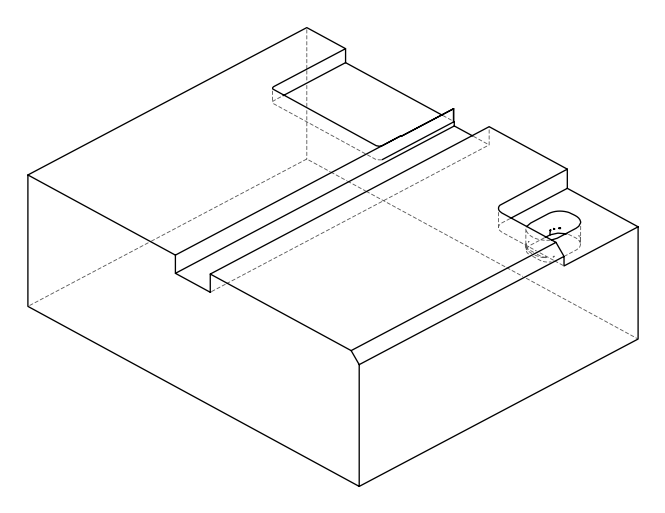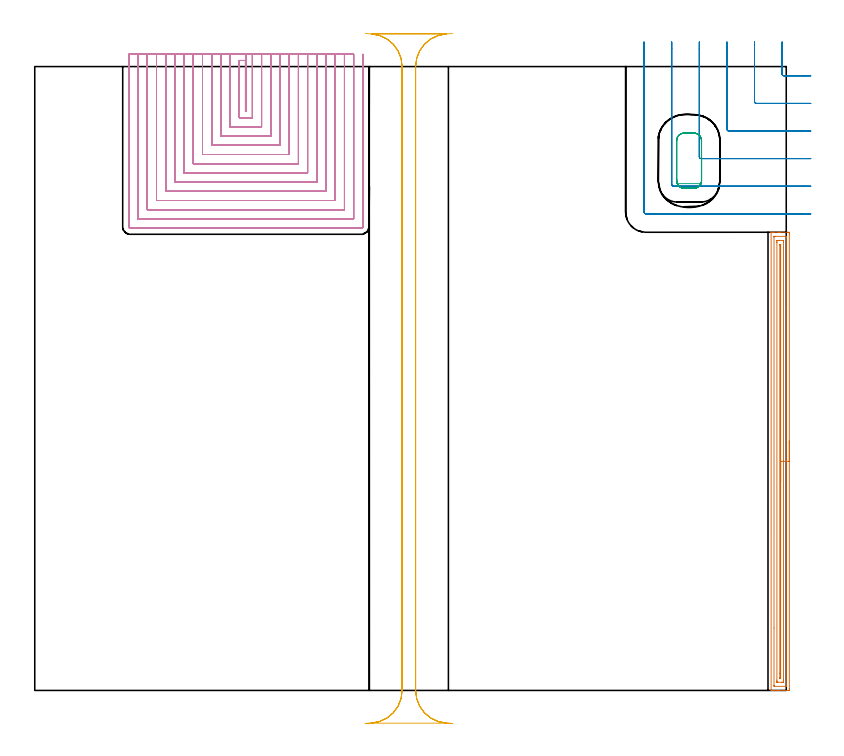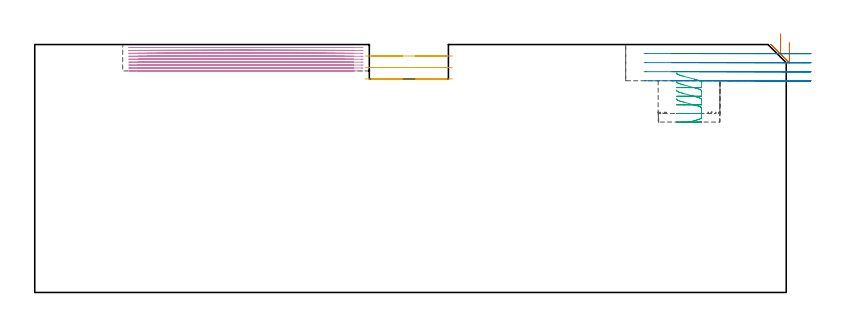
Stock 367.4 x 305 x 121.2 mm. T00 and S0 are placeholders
(PLAN: 5 operations, 3 tool changes, 88.2 min)
(1 AREA_MILL | FG_CHAMFER_SURFACE | UGT0205_001 | 7.34 min | 9083 mm3)
(2 MILL_CORNER_NOTCH_RECTANGULAR | CORNER_NOTCH_RECTANGULAR | UGT0201_100 | Follow Part, ap 4.5, ae 75% | 5.24 min | 111968 mm3)
(3 MILL_RECTANGULAR_POCKET | POCKET_RECTANGULAR_STRAIGHT | UGT0201_100 | Follow Part, ap 4.5, ae 75% | 1.3 min | 24465 mm3)
(4 MILL_SLOT | SLOT_PARTIAL_RECTANGULAR | UGT0201_014 | Follow Part, ap 1.5, ae 75% | 69.78 min | 127281 mm3)
(5 MILL_RECTANGULAR_SLOT | SLOT_RECTANGULAR | UGT0201_004 | Follow Part, ap 8, ae 75% | 4.58 min | 197853 mm3)
(TOOL UGT0205_001 | Chamfer Mill 20 x 3 x 45 deg. | D20 FL50 Z2)
(TOOL UGT0201_100 | End Mill 18 mm | D18 FL22 Z2)
(TOOL UGT0201_014 | End mill 6 mm | D6 FL24 Z4)
(TOOL UGT0201_004 | End Mill 32 mm | D32 FL53 Z6)
(OP 1 AREA_MILL)
G17 G21 G94 G90
T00 M6
G54
G17 G0 G90 X368.9 Y122. S1061 M3
G43 Z131.2 H0
Z122.3
G94 G1 Y121.962 Z121.428 F250.
Y121.848 Z120.564
Y121.659 Z119.712
Y121.397 Z118.88
Y121.063 Z118.074
Y120.66 Z117.3
Y120.192 Z116.564
Y119.66 Z115.872
Y119.071 Z115.229
Y118.428 Z114.64
Y117.736 Z114.108
Y117. Z113.64
Y116.226 Z113.237
Y115.42 Z112.903
Y114.588 Z112.641
Y113.736 Z112.452
Y112.872 Z112.338
Y112. Z112.3
Y1.
X368.899 Y0.589 Z112.301
X368.895 Y0.115 Z112.303
X368.891 Y0.009 Z112.306
X368.424 Y0. Z112.773
X364.008 Z117.186
X363.41 Z117.788
X363.125 Z118.072
X361.359 Z119.836
X360.79 Z120.409
X360.306 Z120.893
X360.01 Y0.007 Z121.181
X360.003 Y0.009 Z121.188
X360. Y0.143 Z121.2
Y223.856
X360.002 Y223.993 Z121.188
X360.011 Y224. Z121.18
X360.306 Z120.893
X360.79 Z120.409
X361.359 Z119.836
X363.41 Z117.788
X364.008 Z117.186
X364.448 Z116.748
X368.125 Z113.072
X368.424 Y223.997 Z112.773
X368.891 Y223.991 Z112.306
X368.894 Y223.885 Z112.303
X368.899 Y223.411 Z112.301
X368.9 Y222.931 Z112.3
Y112.
X367.486 Z113.714
Y2.372
X367.485 Y2.163 Z113.715
X367.482 Y2.059 Z113.718
X367.479 Y2.016 Z113.721
X367.394 Y2.01 Z113.806
X367.025 Y2.001 Z114.175
X361.727 Z119.473
X361.521 Y2.005 Z119.679
X361.433 Y2.01 Z119.767
X361.416 Y2.314 Z119.784
X361.415 Y2.372 Z119.785
X361.414 Y30.51 Z119.786
Y221.628
X361.415 Y221.837 Z119.785
X361.418 Y221.941 Z119.782
X361.421 Y221.984 Z119.779
X361.506 Y221.99 Z119.694
X361.875 Y221.999 Z119.325
X367.173 Z114.027
X367.379 Y221.995 Z113.821
X367.467 Y221.99 Z113.733
X367.484 Y221.686 Z113.716
X367.485 Y221.628 Z113.715
X367.486 Y186.795 Z113.714
Y112.
X366.072 Z115.128
X366.071 Y5.046 Z115.129
Y4.747
X366.066 Y4.154 Z115.134
X366.065 Y4.014 Z115.135
X365.923 Y4.004 Z115.277
X365.775 Y4.002 Z115.425
X365.044 Y4. Z116.156
X363.278 Z117.922
X363.125 Y4.001 Z118.075
X362.972 Y4.003 Z118.228
X362.871 Y4.007 Z118.329
X362.838 Y4.01 Z118.362
X362.835 Y4.021 Z118.365
X362.832 Y4.055 Z118.368
X362.83 Y4.154 Z118.37
X362.829 Y4.454 Z118.371
X362.828 Y5.046 Z118.372
X362.829 Y218.954 Z118.371
Y219.253
X362.834 Y219.846 Z118.366
X362.835 Y219.986 Z118.365
X362.977 Y219.996 Z118.223
X363.125 Y219.998 Z118.075
X363.856 Y220. Z117.344
X365.622 Z115.578
X365.775 Y219.999 Z115.425
X365.928 Y219.997 Z115.272
X366.029 Y219.993 Z115.171
X366.062 Y219.99 Z115.138
X366.065 Y219.979 Z115.135
X366.068 Y219.945 Z115.132
X366.07 Y219.846 Z115.13
X366.071 Y219.546 Z115.129
Y218.954
X366.072 Y112. Z115.128
X364.657 Z116.543
Y6.173
X364.656 Y6.103 Z116.544
X364.654 Y6.048 Z116.546
X364.651 Y6.017 Z116.549
X364.638 Y6.01 Z116.562
X364.45 Y6.008 Z116.75
X364.262 Y6.01 Z116.938
X364.249 Y6.017 Z116.951
X364.246 Y6.048 Z116.954
X364.244 Y6.104 Z116.956
X364.243 Y8.374 Z116.957
Y217.827
X364.244 Y217.897 Z116.956
X364.246 Y217.952 Z116.954
X364.249 Y217.983 Z116.951
X364.262 Y217.99 Z116.938
X364.45 Y217.992 Z116.75
X364.638 Y217.99 Z116.562
X364.651 Y217.982 Z116.549
X364.654 Y217.952 Z116.546
X364.656 Y217.896 Z116.544
X364.657 Y217.827 Z116.543
Y217.408
Y112.
Y111.128 Z116.581
Y110.264 Z116.695
Y109.412 Z116.883
Y108.58 Z117.146
Y107.774 Z117.48
Y107. Z117.882
Y106.264 Z118.351
Y105.572 Z118.882
Y104.929 Z119.472
Y104.34 Z120.115
Y103.808 Z120.807
Y103.34 Z121.543
Y102.937 Z122.316
Y102.603 Z123.122
Y102.341 Z123.954
Y102.152 Z124.806
Y102.038 Z125.671
Y102. Z126.543
G0 Z131.2
M5
M2
(OP 2 MILL_CORNER_NOTCH_RECTANGULAR)
G17 G21 G94 G90
T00 M6
G54
G17 G0 G90 X365.4 Y317. S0 M3
G43 Z131.2 H0
Z116.775
G94 G1 Y314. F250.
Y301.394 F500.
G3 X366.294 Y300.5 R0.9
G1 X376.4
X379.4 F250.
G0 Z131.2
X351.9 Y317.
Z116.775
G1 Y314.
Y287.895 F500.
G3 X352.795 Y287. R0.9
G1 X376.4
X379.4 F250.
G0 Z131.2
X338.4 Y317.
Z116.775
G1 Y314.
Y274.395 F500.
G3 X339.295 Y273.5 R0.9
G1 X376.4
X379.4 F250.
G0 Z131.2
X324.9 Y317.
Z116.775
G1 Y314.
Y260.895 F500.
G3 X325.795 Y260. R0.9
G1 X376.4
X379.4 F250.
G0 Z131.2
X311.4 Y317.
Z116.775
G1 Y314.
Y247.396 F500.
G3 X312.296 Y246.5 R0.9
G1 X376.4
X379.4 F250.
G0 Z131.2
X297.9 Y317.
Z116.775
G1 Y314.
Y233.896 F500.
G3 X298.796 Y233. R0.9
G1 X376.4
X379.4 F250.
G0 Z131.2
X365.4 Y317.
Z112.35
G1 Y314.
Y301.394 F500.
G3 X366.294 Y300.5 R0.9
G1 X376.4
X379.4 F250.
G0 Z131.2
X351.9 Y317.
Z112.35
G1 Y314.
Y287.895 F500.
G3 X352.795 Y287. R0.9
G1 X376.4
X379.4 F250.
G0 Z131.2
X338.4 Y317.
Z112.35
G1 Y314.
Y274.395 F500.
G3 X339.295 Y273.5 R0.9
G1 X376.4
X379.4 F250.
G0 Z131.2
X324.9 Y317.
Z112.35
G1 Y314.
Y260.895 F500.
G3 X325.795 Y260. R0.9
G1 X376.4
X379.4 F250.
G0 Z131.2
X311.4 Y317.
Z112.35
G1 Y314.
Y247.396 F500.
G3 X312.296 Y246.5 R0.9
G1 X376.4
X379.4 F250.
G0 Z131.2
X297.9 Y317.
Z112.35
G1 Y314.
Y233.896 F500.
G3 X298.796 Y233. R0.9
G1 X376.4
X379.4 F250.
G0 Z131.2
X365.4 Y317.
Z107.925
G1 Y314.
Y301.394 F500.
G3 X366.294 Y300.5 R0.9
G1 X376.4
X379.4 F250.
G0 Z131.2
X351.9 Y317.
Z107.925
G1 Y314.
Y287.895 F500.
G3 X352.795 Y287. R0.9
G1 X376.4
X379.4 F250.
G0 Z131.2
X338.4 Y317.
Z107.925
G1 Y314.
Y274.395 F500.
G3 X339.295 Y273.5 R0.9
G1 X376.4
X379.4 F250.
G0 Z131.2
X324.9 Y317.
Z107.925
G1 Y314.
Y260.895 F500.
G3 X325.795 Y260. R0.9
G1 X376.4
X379.4 F250.
G0 Z131.2
X311.4 Y317.
Z107.925
G1 Y314.
Y247.396 F500.
G3 X312.296 Y246.5 R0.9
G1 X376.4
X379.4 F250.
G0 Z131.2
X297.9 Y317.
Z107.925
G1 Y314.
Y233.896 F500.
G3 X298.796 Y233. R0.9
G1 X376.4
X379.4 F250.
G0 Z131.2
X365.4 Y317.
Z103.5
G1 Y314.
Y301.394 F500.
G3 X366.294 Y300.5 R0.9
G1 X376.4
X379.4 F250.
G0 Z131.2
X351.9 Y317.
Z103.5
G1 Y314.
Y287.895 F500.
G3 X352.795 Y287. R0.9
G1 X376.4
X379.4 F250.
G0 Z131.2
X338.4 Y317.
Z103.5
G1 Y314.
Y274.395 F500.
G3 X339.295 Y273.5 R0.9
G1 X376.4
X379.4 F250.
G0 Z131.2
X324.9 Y317.
Z103.5
G1 Y314.
Y260.895 F500.
G3 X325.795 Y260. R0.9
G1 X376.4
X379.4 F250.
G0 Z131.2
X311.4 Y317.
Z103.5
G1 Y314.
Y247.396 F500.
G3 X312.296 Y246.5 R0.9
G1 X376.4
X379.4 F250.
G0 Z131.2
X297.9 Y317.
Z103.5
G1 Y314.
Y233.896 F500.
G3 X298.796 Y233. R0.9
G1 X376.4
X379.4 F250.
G0 Z131.2
M5
M2
(OP 3 MILL_RECTANGULAR_POCKET)
G17 G21 G94 G90
T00 M6
G54
G17 G0 G90 X313.8 Y249.882 S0 M3
G43 Z131.2 H0
Z107.356
G94 G1 Y249.008 Z107.121 F250.
X313.846 Y248.589 Z107.008
X313.939 Y248.178 Z106.896
X314.064 Y247.814 Z106.792
X314.294 Y247.342 Z106.652
X314.59 Y246.907 Z106.511
X314.943 Y246.519 Z106.37
X315.348 Y246.184 Z106.229
X315.796 Y245.91 Z106.088
X316.279 Y245.702 Z105.948
X316.786 Y245.564 Z105.807
X317.308 Y245.5 Z105.666
X322.492 Z104.277
X323.031 Y245.568 Z104.131
X323.554 Y245.714 Z103.986
X324.05 Y245.934 Z103.84
X324.509 Y246.225 Z103.695
X324.92 Y246.58 Z103.549
X325.275 Y246.991 Z103.404
X325.566 Y247.45 Z103.258
X325.786 Y247.946 Z103.113
X325.932 Y248.469 Z102.967
X326. Y249.008 Z102.822
Y249.2 Z102.77
Y259. Z100.144
Y268.8 F500.
G3 X322.3 Y272.5 R3.7
G1 X317.5
G3 X313.8 Y268.8 R3.7
G1 Y249.2
G3 X317.5 Y245.5 R3.7
G1 X322.3
G3 X326. Y249.2 R3.7
G1 Y259.
Y260.
G0 X313.8 Y249.882 Z103.144
G1 Y249.008 Z102.91 F250.
X313.846 Y248.589 Z102.797
X313.939 Y248.178 Z102.684
X314.064 Y247.814 Z102.581
X314.294 Y247.342 Z102.441
X314.59 Y246.907 Z102.3
X314.943 Y246.519 Z102.159
X315.348 Y246.184 Z102.018
X315.796 Y245.91 Z101.877
X316.279 Y245.702 Z101.737
X316.786 Y245.564 Z101.596
X317.308 Y245.5 Z101.455
X322.492 Z100.066
X323.031 Y245.568 Z99.92
X323.554 Y245.714 Z99.775
X324.05 Y245.934 Z99.629
X324.509 Y246.225 Z99.484
X324.92 Y246.58 Z99.338
X325.275 Y246.991 Z99.193
X325.566 Y247.45 Z99.047
X325.786 Y247.946 Z98.902
X325.932 Y248.469 Z98.756
X326. Y249.008 Z98.611
Y249.2 Z98.559
Y259. Z95.933
Y268.8 F500.
G3 X322.3 Y272.5 R3.7
G1 X317.5
G3 X313.8 Y268.8 R3.7
G1 Y249.2
G3 X317.5 Y245.5 R3.7
G1 X322.3
G3 X326. Y249.2 R3.7
G1 Y259.
Y260.
G0 X313.8 Y249.882 Z98.933
G1 Y249.008 Z98.699 F250.
X313.846 Y248.589 Z98.586
X313.939 Y248.178 Z98.473
X314.064 Y247.814 Z98.37
X314.294 Y247.342 Z98.229
X314.59 Y246.907 Z98.089
X314.943 Y246.519 Z97.948
X315.348 Y246.184 Z97.807
X315.796 Y245.91 Z97.666
X316.279 Y245.702 Z97.525
X316.786 Y245.564 Z97.385
X317.308 Y245.5 Z97.244
X322.492 Z95.855
X323.031 Y245.568 Z95.709
X323.554 Y245.714 Z95.564
X324.05 Y245.934 Z95.418
X324.509 Y246.225 Z95.273
X324.92 Y246.58 Z95.127
X325.275 Y246.991 Z94.982
X325.566 Y247.45 Z94.836
X325.786 Y247.946 Z94.691
X325.932 Y248.469 Z94.545
X326. Y249.008 Z94.4
Y249.2 Z94.348
Y259. Z91.722
Y268.8 F500.
G3 X322.3 Y272.5 R3.7
G1 X317.5
G3 X313.8 Y268.8 R3.7
G1 Y249.2
G3 X317.5 Y245.5 R3.7
G1 X322.3
G3 X326. Y249.2 R3.7
G1 Y259.
Y260.
G0 X313.8 Y249.882 Z94.722
G1 Y249.008 Z94.488 F250.
X313.846 Y248.589 Z94.375
X313.939 Y248.178 Z94.262
X314.064 Y247.814 Z94.159
X314.294 Y247.342 Z94.018
X314.59 Y246.907 Z93.878
X314.943 Y246.519 Z93.737
X315.348 Y246.184 Z93.596
X315.796 Y245.91 Z93.455
X316.279 Y245.702 Z93.314
X316.786 Y245.564 Z93.174
X317.308 Y245.5 Z93.033
X322.492 Z91.644
X323.031 Y245.568 Z91.498
X323.554 Y245.714 Z91.353
X324.05 Y245.934 Z91.207
X324.509 Y246.225 Z91.062
X324.92 Y246.58 Z90.916
X325.275 Y246.991 Z90.771
X325.566 Y247.45 Z90.625
X325.786 Y247.946 Z90.48
X325.932 Y248.469 Z90.334
X326. Y249.008 Z90.189
Y249.2 Z90.137
Y259. Z87.511
Y268.8 F500.
G3 X322.3 Y272.5 R3.7
G1 X317.5
G3 X313.8 Y268.8 R3.7
G1 Y249.2
G3 X317.5 Y245.5 R3.7
G1 X322.3
G3 X326. Y249.2 R3.7
G1 Y259.
Y260.
G0 X325.928 Y249.973 Z90.511
G1 Y267.633 Z85.779 F250.
X325.916 Y269.227 Z85.352
X325.778 Y269.771 Z85.202
X325.616 Y270.289 Z85.056
X325.332 Y270.771 Z84.906
X325.106 Y271.077 Z84.804
X324.859 Y271.359 Z84.704
X324.577 Y271.606 Z84.603
X324.271 Y271.832 Z84.502
X323.939 Y272.027 Z84.398
X323.566 Y272.186 Z84.29
X323.271 Y272.278 Z84.207
X322.974 Y272.353 Z84.125
X322.677 Y272.4 Z84.044
X322.375 Y272.419 Z83.963
X321.756 Y272.428 Z83.797
X319.9 Z83.3
X318.045 F500.
X317.062 Y272.413
X316.529 Y272.278
X316.012 Y272.116
G3 X314.273 Y270.439 R3.771
X313.881 Y268.875 R4.012
G1 X313.872 Y268.256
Y249.744
X313.887 Y248.761
X314.022 Y248.229
X314.118 Y247.932
X314.177 Y247.769
X325.62
X325.633 Y247.795
X325.681 Y247.931
X325.889 Y248.651
X325.919 Y249.125
X325.928 Y249.744
Y267.633
X325.916 Y269.227
X325.778 Y269.771
X325.616 Y270.289
G3 X323.939 Y272.027 R3.771
X322.375 Y272.419 R4.012
G1 X321.756 Y272.428
X319.9
X318.9
G0 Z131.2
M5
M2
(OP 4 MILL_SLOT)
G17 G21 G94 G90
T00 M6
G54
G17 G0 G90 X103.4 Y311. S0 M3
G43 Z131.2 H0
Z119.767
G94 G1 Y308. F250.
Y283. F500.
X103.
Y308.
X100.
Y280.
X106.4
Y308.
Y311. F250.
X95.5
Y308.
Y275.5 F500.
X110.9
Y308.
Y311. F250.
X91.
Y308.
Y271. F500.
X115.4
Y308.
Y311. F250.
X86.5
Y308.
Y266.5 F500.
X119.9
Y308.
Y311. F250.
X82.
Y308.
Y262. F500.
X124.4
Y308.
Y311. F250.
X77.5
Y308.
Y257.5 F500.
X128.9
Y308.
Y311. F250.
X73.
Y308.
Y253. F500.
X133.4
Y308.
Y311. F250.
X68.5
Y308.
Y248.5 F500.
X137.9
Y308.
Y311. F250.
X64.
Y308.
Y244. F500.
X142.4
Y308.
Y311. F250.
X59.5
Y308.
Y239.5 F500.
X146.9
Y308.
Y311. F250.
X55.
Y308.
Y235. F500.
X151.4
Y308.
Y311. F250.
X50.5
Y308.
Y230.5 F500.
X155.9
Y308.
Y311. F250.
X46.
Y308.
Y226.6 F500.
G3 X46.6 Y226. R0.6
G1 X159.8
G3 X160.4 Y226.6 R0.6
G1 Y308.
Y311. F250.
G0 X103.4 Z118.333
G1 Y308.
Y283. F500.
X103.
Y308.
X100.
Y280.
X106.4
Y308.
Y311. F250.
X95.5
Y308.
Y275.5 F500.
X110.9
Y308.
Y311. F250.
X91.
Y308.
Y271. F500.
X115.4
Y308.
Y311. F250.
X86.5
Y308.
Y266.5 F500.
X119.9
Y308.
Y311. F250.
X82.
Y308.
Y262. F500.
X124.4
Y308.
Y311. F250.
X77.5
Y308.
Y257.5 F500.
X128.9
Y308.
Y311. F250.
X73.
Y308.
Y253. F500.
X133.4
Y308.
Y311. F250.
X68.5
Y308.
Y248.5 F500.
X137.9
Y308.
Y311. F250.
X64.
Y308.
Y244. F500.
X142.4
Y308.
Y311. F250.
X59.5
Y308.
Y239.5 F500.
X146.9
Y308.
Y311. F250.
X55.
Y308.
Y235. F500.
X151.4
Y308.
Y311. F250.
X50.5
Y308.
Y230.5 F500.
X155.9
Y308.
Y311. F250.
X46.
Y308.
Y226.6 F500.
G3 X46.6 Y226. R0.6
G1 X159.8
G3 X160.4 Y226.6 R0.6
G1 Y308.
Y311. F250.
G0 X103.4 Z116.9
G1 Y308.
Y283. F500.
X103.
Y308.
X100.
Y280.
X106.4
Y308.
Y311. F250.
X95.5
Y308.
Y275.5 F500.
X110.9
Y308.
Y311. F250.
X91.
Y308.
Y271. F500.
X115.4
Y308.
Y311. F250.
X86.5
Y308.
Y266.5 F500.
X119.9
Y308.
Y311. F250.
X82.
Y308.
Y262. F500.
X124.4
Y308.
Y311. F250.
X77.5
Y308.
Y257.5 F500.
X128.9
Y308.
Y311. F250.
X73.
Y308.
Y253. F500.
X133.4
Y308.
Y311. F250.
X68.5
Y308.
Y248.5 F500.
X137.9
Y308.
Y311. F250.
X64.
Y308.
Y244. F500.
X142.4
Y308.
Y311. F250.
X59.5
Y308.
Y239.5 F500.
X146.9
Y308.
Y311. F250.
X55.
Y308.
Y235. F500.
X151.4
Y308.
Y311. F250.
X50.5
Y308.
Y230.5 F500.
X155.9
Y308.
Y311. F250.
X46.
Y308.
Y226.6 F500.
G3 X46.6 Y226. R0.6
G1 X159.8
G3 X160.4 Y226.6 R0.6
G1 Y308.
Y311. F250.
G0 X103.4 Z115.467
G1 Y308.
Y283. F500.
X103.
Y308.
X100.
Y280.
X106.4
Y308.
Y311. F250.
X95.5
Y308.
Y275.5 F500.
X110.9
Y308.
Y311. F250.
X91.
Y308.
Y271. F500.
X115.4
Y308.
Y311. F250.
X86.5
Y308.
Y266.5 F500.
X119.9
Y308.
Y311. F250.
X82.
Y308.
Y262. F500.
X124.4
Y308.
Y311. F250.
X77.5
Y308.
Y257.5 F500.
X128.9
Y308.
Y311. F250.
X73.
Y308.
Y253. F500.
X133.4
Y308.
Y311. F250.
X68.5
Y308.
Y248.5 F500.
X137.9
Y308.
Y311. F250.
X64.
Y308.
Y244. F500.
X142.4
Y308.
Y311. F250.
X59.5
Y308.
Y239.5 F500.
X146.9
Y308.
Y311. F250.
X55.
Y308.
Y235. F500.
X151.4
Y308.
Y311. F250.
X50.5
Y308.
Y230.5 F500.
X155.9
Y308.
Y311. F250.
X46.
Y308.
Y226.6 F500.
G3 X46.6 Y226. R0.6
G1 X159.8
G3 X160.4 Y226.6 R0.6
G1 Y308.
Y311. F250.
G0 X103.4 Z114.033
G1 Y308.
Y283. F500.
X103.
Y308.
X100.
Y280.
X106.4
Y308.
Y311. F250.
X95.5
Y308.
Y275.5 F500.
X110.9
Y308.
Y311. F250.
X91.
Y308.
Y271. F500.
X115.4
Y308.
Y311. F250.
X86.5
Y308.
Y266.5 F500.
X119.9
Y308.
Y311. F250.
X82.
Y308.
Y262. F500.
X124.4
Y308.
Y311. F250.
X77.5
Y308.
Y257.5 F500.
X128.9
Y308.
Y311. F250.
X73.
Y308.
Y253. F500.
X133.4
Y308.
Y311. F250.
X68.5
Y308.
Y248.5 F500.
X137.9
Y308.
Y311. F250.
X64.
Y308.
Y244. F500.
X142.4
Y308.
Y311. F250.
X59.5
Y308.
Y239.5 F500.
X146.9
Y308.
Y311. F250.
X55.
Y308.
Y235. F500.
X151.4
Y308.
Y311. F250.
X50.5
Y308.
Y230.5 F500.
X155.9
Y308.
Y311. F250.
X46.
Y308.
Y226.6 F500.
G3 X46.6 Y226. R0.6
G1 X159.8
G3 X160.4 Y226.6 R0.6
G1 Y308.
Y311. F250.
G0 X103.4 Z112.6
G1 Y308.
Y283. F500.
X103.
Y308.
X100.
Y280.
X106.4
Y308.
Y311. F250.
X95.5
Y308.
Y275.5 F500.
X110.9
Y308.
Y311. F250.
X91.
Y308.
Y271. F500.
X115.4
Y308.
Y311. F250.
X86.5
Y308.
Y266.5 F500.
X119.9
Y308.
Y311. F250.
X82.
Y308.
Y262. F500.
X124.4
Y308.
Y311. F250.
X77.5
Y308.
Y257.5 F500.
X128.9
Y308.
Y311. F250.
X73.
Y308.
Y253. F500.
X133.4
Y308.
Y311. F250.
X68.5
Y308.
Y248.5 F500.
X137.9
Y308.
Y311. F250.
X64.
Y308.
Y244. F500.
X142.4
Y308.
Y311. F250.
X59.5
Y308.
Y239.5 F500.
X146.9
Y308.
Y311. F250.
X55.
Y308.
Y235. F500.
X151.4
Y308.
Y311. F250.
X50.5
Y308.
Y230.5 F500.
X155.9
Y308.
Y311. F250.
X46.
Y308.
Y226.6 F500.
G3 X46.6 Y226. R0.6
G1 X159.8
G3 X160.4 Y226.6 R0.6
G1 Y308.
Y311. F250.
G0 X103.4 Z111.167
G1 Y308.
Y283. F500.
X103.
Y308.
X100.
Y280.
X106.4
Y308.
Y311. F250.
X95.5
Y308.
Y275.5 F500.
X110.9
Y308.
Y311. F250.
X91.
Y308.
Y271. F500.
X115.4
Y308.
Y311. F250.
X86.5
Y308.
Y266.5 F500.
X119.9
Y308.
Y311. F250.
X82.
Y308.
Y262. F500.
X124.4
Y308.
Y311. F250.
X77.5
Y308.
Y257.5 F500.
X128.9
Y308.
Y311. F250.
X73.
Y308.
Y253. F500.
X133.4
Y308.
Y311. F250.
X68.5
Y308.
Y248.5 F500.
X137.9
Y308.
Y311. F250.
X64.
Y308.
Y244. F500.
X142.4
Y308.
Y311. F250.
X59.5
Y308.
Y239.5 F500.
X146.9
Y308.
Y311. F250.
X55.
Y308.
Y235. F500.
X151.4
Y308.
Y311. F250.
X50.5
Y308.
Y230.5 F500.
X155.9
Y308.
Y311. F250.
X46.
Y308.
Y226.6 F500.
G3 X46.6 Y226. R0.6
G1 X159.8
G3 X160.4 Y226.6 R0.6
G1 Y308.
Y311. F250.
G0 X103.4 Z109.733
G1 Y308.
Y283. F500.
X103.
Y308.
X100.
Y280.
X106.4
Y308.
Y311. F250.
X95.5
Y308.
Y275.5 F500.
X110.9
Y308.
Y311. F250.
X91.
Y308.
Y271. F500.
X115.4
Y308.
Y311. F250.
X86.5
Y308.
Y266.5 F500.
X119.9
Y308.
Y311. F250.
X82.
Y308.
Y262. F500.
X124.4
Y308.
Y311. F250.
X77.5
Y308.
Y257.5 F500.
X128.9
Y308.
Y311. F250.
X73.
Y308.
Y253. F500.
X133.4
Y308.
Y311. F250.
X68.5
Y308.
Y248.5 F500.
X137.9
Y308.
Y311. F250.
X64.
Y308.
Y244. F500.
X142.4
Y308.
Y311. F250.
X59.5
Y308.
Y239.5 F500.
X146.9
Y308.
Y311. F250.
X55.
Y308.
Y235. F500.
X151.4
Y308.
Y311. F250.
X50.5
Y308.
Y230.5 F500.
X155.9
Y308.
Y311. F250.
X46.
Y308.
Y226.6 F500.
G3 X46.6 Y226. R0.6
G1 X159.8
G3 X160.4 Y226.6 R0.6
G1 Y308.
Y311. F250.
G0 X103.4 Z108.3
G1 Y308.
Y283. F500.
X103.
Y308.
X100.
Y280.
X106.4
Y308.
Y311. F250.
X95.5
Y308.
Y275.5 F500.
X110.9
Y308.
Y311. F250.
X91.
Y308.
Y271. F500.
X115.4
Y308.
Y311. F250.
X86.5
Y308.
Y266.5 F500.
X119.9
Y308.
Y311. F250.
X82.
Y308.
Y262. F500.
X124.4
Y308.
Y311. F250.
X77.5
Y308.
Y257.5 F500.
X128.9
Y308.
Y311. F250.
X73.
Y308.
Y253. F500.
X133.4
Y308.
Y311. F250.
X68.5
Y308.
Y248.5 F500.
X137.9
Y308.
Y311. F250.
X64.
Y308.
Y244. F500.
X142.4
Y308.
Y311. F250.
X59.5
Y308.
Y239.5 F500.
X146.9
Y308.
Y311. F250.
X55.
Y308.
Y235. F500.
X151.4
Y308.
Y311. F250.
X50.5
Y308.
Y230.5 F500.
X155.9
Y308.
Y311. F250.
X46.
Y308.
Y226.6 F500.
G3 X46.6 Y226. R0.6
G1 X159.8
G3 X160.4 Y226.6 R0.6
G1 Y308.
Y311. F250.
G0 Z131.2
M5
M2
(OP 5 MILL_RECTANGULAR_SLOT)
G17 G21 G94 G90
T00 M6
G54
G17 G0 G90 X161.585 Y321.154 S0 M3
G43 Z131.2 H0
Z115.6
G94 G1 X164.579 Y320.97 F250.
G2 X179.6 Y305. R16. F500.
G1 Y0.
G2 X164.579 Y-15.97 R16.
G1 Y-16.
X201.221
Y-15.97
G2 X186.2 Y0. R16.
G1 Y305.
G2 X201.221 Y320.97 R16.
G1 X204.215 Y321.154 F250.
G0 Z131.2
Y-16.154
Z110.
G1 X201.221 Y-15.97
G2 X186.2 Y0. R16. F500.
G1 Y305.
G2 X201.221 Y320.97 R16.
G1 Y321.
X164.579
Y320.97
G2 X179.6 Y305. R16.
G1 Y0.
G2 X164.579 Y-15.97 R16.
G1 X161.585 Y-16.154 F250.
G0 X204.215 Z104.4
G1 X201.221 Y-15.97
G2 X186.2 Y0. R16. F500.
G1 Y305.
G2 X201.221 Y320.97 R16.
G1 Y321.
X164.579
Y320.97
G2 X179.6 Y305. R16.
G1 Y0.
G2 X164.579 Y-15.97 R16.
G1 X161.585 Y-16.154 F250.
G0 Z131.2
M5
M2
